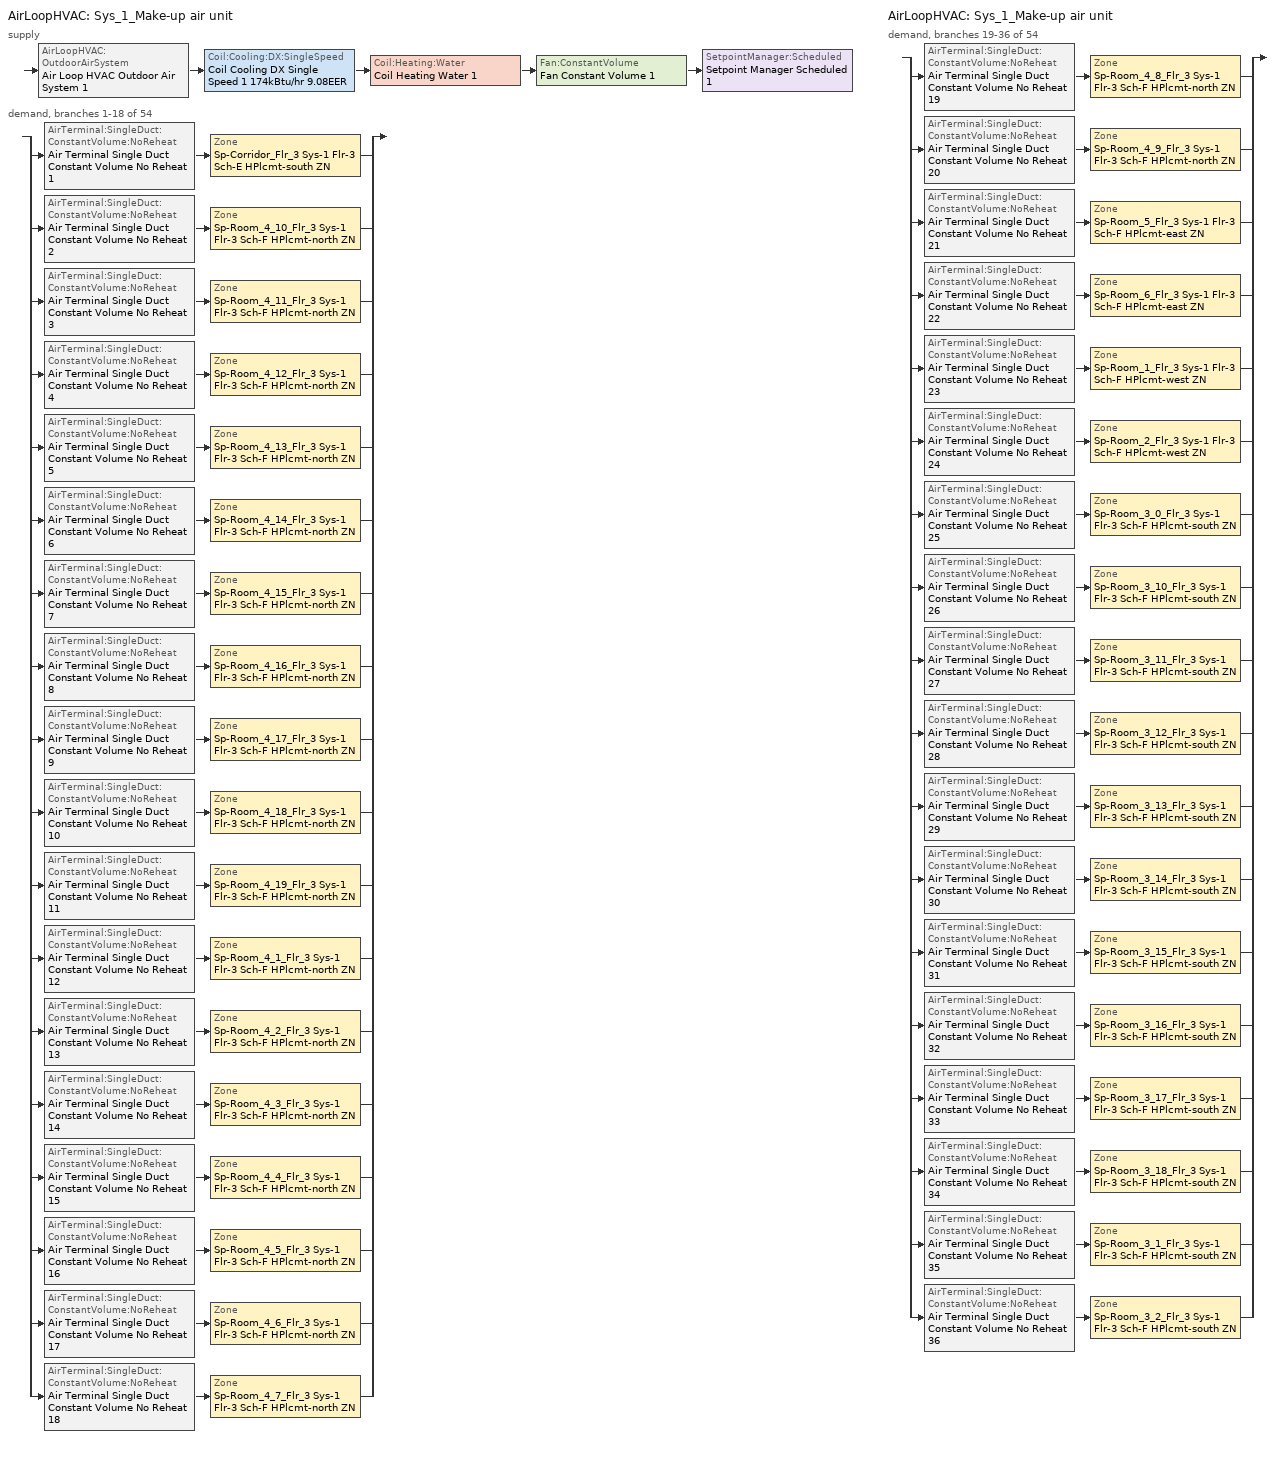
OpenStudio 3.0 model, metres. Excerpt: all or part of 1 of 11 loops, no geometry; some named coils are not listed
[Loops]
AirLoopHVAC 'Sys_1_Make-up air unit'
 supply: AirLoopHVAC:OutdoorAirSystem 'Air Loop HVAC Outdoor Air System 1' > Coil:Cooling:DX:SingleSpeed 'Coil Cooling DX Single Speed 1 174kBtu/hr 9.08EER' > Coil:Heating:Water 'Coil Heating Water 1' > Fan:ConstantVolume 'Fan Constant Volume 1' > SetpointManager:Scheduled 'Setpoint Manager Scheduled 1'
 demand, branches 1-18 of 54: split
  | AirTerminal:SingleDuct:ConstantVolume:NoReheat 'Air Terminal Single Duct Constant Volume No Reheat 1' > Zone 'Sp-Corridor_Flr_3 Sys-1 Flr-3 Sch-E HPlcmt-south ZN'
  | AirTerminal:SingleDuct:ConstantVolume:NoReheat 'Air Terminal Single Duct Constant Volume No Reheat 2' > Zone 'Sp-Room_4_10_Flr_3 Sys-1 Flr-3 Sch-F HPlcmt-north ZN'
  | AirTerminal:SingleDuct:ConstantVolume:NoReheat 'Air Terminal Single Duct Constant Volume No Reheat 3' > Zone 'Sp-Room_4_11_Flr_3 Sys-1 Flr-3 Sch-F HPlcmt-north ZN'
  | AirTerminal:SingleDuct:ConstantVolume:NoReheat 'Air Terminal Single Duct Constant Volume No Reheat 4' > Zone 'Sp-Room_4_12_Flr_3 Sys-1 Flr-3 Sch-F HPlcmt-north ZN'
  | AirTerminal:SingleDuct:ConstantVolume:NoReheat 'Air Terminal Single Duct Constant Volume No Reheat 5' > Zone 'Sp-Room_4_13_Flr_3 Sys-1 Flr-3 Sch-F HPlcmt-north ZN'
  | AirTerminal:SingleDuct:ConstantVolume:NoReheat 'Air Terminal Single Duct Constant Volume No Reheat 6' > Zone 'Sp-Room_4_14_Flr_3 Sys-1 Flr-3 Sch-F HPlcmt-north ZN'
  | AirTerminal:SingleDuct:ConstantVolume:NoReheat 'Air Terminal Single Duct Constant Volume No Reheat 7' > Zone 'Sp-Room_4_15_Flr_3 Sys-1 Flr-3 Sch-F HPlcmt-north ZN'
  | AirTerminal:SingleDuct:ConstantVolume:NoReheat 'Air Terminal Single Duct Constant Volume No Reheat 8' > Zone 'Sp-Room_4_16_Flr_3 Sys-1 Flr-3 Sch-F HPlcmt-north ZN'
  | AirTerminal:SingleDuct:ConstantVolume:NoReheat 'Air Terminal Single Duct Constant Volume No Reheat 9' > Zone 'Sp-Room_4_17_Flr_3 Sys-1 Flr-3 Sch-F HPlcmt-north ZN'
  | AirTerminal:SingleDuct:ConstantVolume:NoReheat 'Air Terminal Single Duct Constant Volume No Reheat 10' > Zone 'Sp-Room_4_18_Flr_3 Sys-1 Flr-3 Sch-F HPlcmt-north ZN'
  | AirTerminal:SingleDuct:ConstantVolume:NoReheat 'Air Terminal Single Duct Constant Volume No Reheat 11' > Zone 'Sp-Room_4_19_Flr_3 Sys-1 Flr-3 Sch-F HPlcmt-north ZN'
  | AirTerminal:SingleDuct:ConstantVolume:NoReheat 'Air Terminal Single Duct Constant Volume No Reheat 12' > Zone 'Sp-Room_4_1_Flr_3 Sys-1 Flr-3 Sch-F HPlcmt-north ZN'
  | AirTerminal:SingleDuct:ConstantVolume:NoReheat 'Air Terminal Single Duct Constant Volume No Reheat 13' > Zone 'Sp-Room_4_2_Flr_3 Sys-1 Flr-3 Sch-F HPlcmt-north ZN'
  | AirTerminal:SingleDuct:ConstantVolume:NoReheat 'Air Terminal Single Duct Constant Volume No Reheat 14' > Zone 'Sp-Room_4_3_Flr_3 Sys-1 Flr-3 Sch-F HPlcmt-north ZN'
  | AirTerminal:SingleDuct:ConstantVolume:NoReheat 'Air Terminal Single Duct Constant Volume No Reheat 15' > Zone 'Sp-Room_4_4_Flr_3 Sys-1 Flr-3 Sch-F HPlcmt-north ZN'
  | AirTerminal:SingleDuct:ConstantVolume:NoReheat 'Air Terminal Single Duct Constant Volume No Reheat 16' > Zone 'Sp-Room_4_5_Flr_3 Sys-1 Flr-3 Sch-F HPlcmt-north ZN'
  | AirTerminal:SingleDuct:ConstantVolume:NoReheat 'Air Terminal Single Duct Constant Volume No Reheat 17' > Zone 'Sp-Room_4_6_Flr_3 Sys-1 Flr-3 Sch-F HPlcmt-north ZN'
  | AirTerminal:SingleDuct:ConstantVolume:NoReheat 'Air Terminal Single Duct Constant Volume No Reheat 18' > Zone 'Sp-Room_4_7_Flr_3 Sys-1 Flr-3 Sch-F HPlcmt-north ZN'
AirLoopHVAC 'Sys_1_Make-up air unit'
 demand, branches 19-36 of 54: split
  | AirTerminal:SingleDuct:ConstantVolume:NoReheat 'Air Terminal Single Duct Constant Volume No Reheat 19' > Zone 'Sp-Room_4_8_Flr_3 Sys-1 Flr-3 Sch-F HPlcmt-north ZN'
  | AirTerminal:SingleDuct:ConstantVolume:NoReheat 'Air Terminal Single Duct Constant Volume No Reheat 20' > Zone 'Sp-Room_4_9_Flr_3 Sys-1 Flr-3 Sch-F HPlcmt-north ZN'
  | AirTerminal:SingleDuct:ConstantVolume:NoReheat 'Air Terminal Single Duct Constant Volume No Reheat 21' > Zone 'Sp-Room_5_Flr_3 Sys-1 Flr-3 Sch-F HPlcmt-east ZN'
  | AirTerminal:SingleDuct:ConstantVolume:NoReheat 'Air Terminal Single Duct Constant Volume No Reheat 22' > Zone 'Sp-Room_6_Flr_3 Sys-1 Flr-3 Sch-F HPlcmt-east ZN'
  | AirTerminal:SingleDuct:ConstantVolume:NoReheat 'Air Terminal Single Duct Constant Volume No Reheat 23' > Zone 'Sp-Room_1_Flr_3 Sys-1 Flr-3 Sch-F HPlcmt-west ZN'
  | AirTerminal:SingleDuct:ConstantVolume:NoReheat 'Air Terminal Single Duct Constant Volume No Reheat 24' > Zone 'Sp-Room_2_Flr_3 Sys-1 Flr-3 Sch-F HPlcmt-west ZN'
  | AirTerminal:SingleDuct:ConstantVolume:NoReheat 'Air Terminal Single Duct Constant Volume No Reheat 25' > Zone 'Sp-Room_3_0_Flr_3 Sys-1 Flr-3 Sch-F HPlcmt-south ZN'
  | AirTerminal:SingleDuct:ConstantVolume:NoReheat 'Air Terminal Single Duct Constant Volume No Reheat 26' > Zone 'Sp-Room_3_10_Flr_3 Sys-1 Flr-3 Sch-F HPlcmt-south ZN'
  | AirTerminal:SingleDuct:ConstantVolume:NoReheat 'Air Terminal Single Duct Constant Volume No Reheat 27' > Zone 'Sp-Room_3_11_Flr_3 Sys-1 Flr-3 Sch-F HPlcmt-south ZN'
  | AirTerminal:SingleDuct:ConstantVolume:NoReheat 'Air Terminal Single Duct Constant Volume No Reheat 28' > Zone 'Sp-Room_3_12_Flr_3 Sys-1 Flr-3 Sch-F HPlcmt-south ZN'
  | AirTerminal:SingleDuct:ConstantVolume:NoReheat 'Air Terminal Single Duct Constant Volume No Reheat 29' > Zone 'Sp-Room_3_13_Flr_3 Sys-1 Flr-3 Sch-F HPlcmt-south ZN'
  | AirTerminal:SingleDuct:ConstantVolume:NoReheat 'Air Terminal Single Duct Constant Volume No Reheat 30' > Zone 'Sp-Room_3_14_Flr_3 Sys-1 Flr-3 Sch-F HPlcmt-south ZN'
  | AirTerminal:SingleDuct:ConstantVolume:NoReheat 'Air Terminal Single Duct Constant Volume No Reheat 31' > Zone 'Sp-Room_3_15_Flr_3 Sys-1 Flr-3 Sch-F HPlcmt-south ZN'
  | AirTerminal:SingleDuct:ConstantVolume:NoReheat 'Air Terminal Single Duct Constant Volume No Reheat 32' > Zone 'Sp-Room_3_16_Flr_3 Sys-1 Flr-3 Sch-F HPlcmt-south ZN'
  | AirTerminal:SingleDuct:ConstantVolume:NoReheat 'Air Terminal Single Duct Constant Volume No Reheat 33' > Zone 'Sp-Room_3_17_Flr_3 Sys-1 Flr-3 Sch-F HPlcmt-south ZN'
  | AirTerminal:SingleDuct:ConstantVolume:NoReheat 'Air Terminal Single Duct Constant Volume No Reheat 34' > Zone 'Sp-Room_3_18_Flr_3 Sys-1 Flr-3 Sch-F HPlcmt-south ZN'
  | AirTerminal:SingleDuct:ConstantVolume:NoReheat 'Air Terminal Single Duct Constant Volume No Reheat 35' > Zone 'Sp-Room_3_1_Flr_3 Sys-1 Flr-3 Sch-F HPlcmt-south ZN'
  | AirTerminal:SingleDuct:ConstantVolume:NoReheat 'Air Terminal Single Duct Constant Volume No Reheat 36' > Zone 'Sp-Room_3_2_Flr_3 Sys-1 Flr-3 Sch-F HPlcmt-south ZN'
[Sizing:Zone] Zone Cooling Design Supply Air Temperature Input Method=SupplyAirTemperature; Zone Cooling Design Supply Air Temperature {C}=13; Zone Cooling Design Supply Air Temperature Difference {deltaC}=11.11; Zone Heating Design Supply Air Temperature Input Method=SupplyAirTemperature; Zone Heating Design Supply Air Temperature {C}=43; Zone Heating Design Supply Air Temperature Difference {deltaC}=11.11; Zone Cooling Design Supply Air Humidity Ratio {kg-H2O/kg-air}=0.0085; Zone Heating Design Supply Air Humidity Ratio {kg-H2O/kg-air}=0.008; Zone Heating Sizing Factor=1.3; Zone Cooling Sizing Factor=1.1; Cooling Design Air Flow Method=DesignDay; Heating Design Air Flow Method=DesignDay; Account for Dedicated Outdoor Air System=No; Dedicated Outdoor Air System Control Strategy=NeutralSupplyAir; Dedicated Outdoor Air Low Setpoint Temperature for Design {C}=autosize; Dedicated Outdoor Air High Setpoint Temperature for Design {C}=autosize
Sp-Corridor_Flr_3 Sys-1 Flr-3 Sch-E HPlcmt-south ZN; Sp-Room_4_10_Flr_3 Sys-1 Flr-3 Sch-F HPlcmt-north ZN; Sp-Room_4_11_Flr_3 Sys-1 Flr-3 Sch-F HPlcmt-north ZN; Sp-Room_4_12_Flr_3 Sys-1 Flr-3 Sch-F HPlcmt-north ZN; Sp-Room_4_13_Flr_3 Sys-1 Flr-3 Sch-F HPlcmt-north ZN; Sp-Room_4_14_Flr_3 Sys-1 Flr-3 Sch-F HPlcmt-north ZN; Sp-Room_4_15_Flr_3 Sys-1 Flr-3 Sch-F HPlcmt-north ZN; Sp-Room_4_16_Flr_3 Sys-1 Flr-3 Sch-F HPlcmt-north ZN; Sp-Room_4_17_Flr_3 Sys-1 Flr-3 Sch-F HPlcmt-north ZN; Sp-Room_4_18_Flr_3 Sys-1 Flr-3 Sch-F HPlcmt-north ZN; Sp-Room_4_19_Flr_3 Sys-1 Flr-3 Sch-F HPlcmt-north ZN; Sp-Room_4_1_Flr_3 Sys-1 Flr-3 Sch-F HPlcmt-north ZN; Sp-Room_4_2_Flr_3 Sys-1 Flr-3 Sch-F HPlcmt-north ZN; Sp-Room_4_3_Flr_3 Sys-1 Flr-3 Sch-F HPlcmt-north ZN; Sp-Room_4_4_Flr_3 Sys-1 Flr-3 Sch-F HPlcmt-north ZN; Sp-Room_4_5_Flr_3 Sys-1 Flr-3 Sch-F HPlcmt-north ZN; Sp-Room_4_6_Flr_3 Sys-1 Flr-3 Sch-F HPlcmt-north ZN; Sp-Room_4_7_Flr_3 Sys-1 Flr-3 Sch-F HPlcmt-north ZN; Sp-Room_4_8_Flr_3 Sys-1 Flr-3 Sch-F HPlcmt-north ZN; Sp-Room_4_9_Flr_3 Sys-1 Flr-3 Sch-F HPlcmt-north ZN; Sp-Room_5_Flr_3 Sys-1 Flr-3 Sch-F HPlcmt-east ZN; Sp-Room_6_Flr_3 Sys-1 Flr-3 Sch-F HPlcmt-east ZN; Sp-Room_1_Flr_3 Sys-1 Flr-3 Sch-F HPlcmt-west ZN; Sp-Room_2_Flr_3 Sys-1 Flr-3 Sch-F HPlcmt-west ZN; Sp-Room_3_0_Flr_3 Sys-1 Flr-3 Sch-F HPlcmt-south ZN; Sp-Room_3_10_Flr_3 Sys-1 Flr-3 Sch-F HPlcmt-south ZN; Sp-Room_3_11_Flr_3 Sys-1 Flr-3 Sch-F HPlcmt-south ZN; Sp-Room_3_12_Flr_3 Sys-1 Flr-3 Sch-F HPlcmt-south ZN; Sp-Room_3_13_Flr_3 Sys-1 Flr-3 Sch-F HPlcmt-south ZN; Sp-Room_3_14_Flr_3 Sys-1 Flr-3 Sch-F HPlcmt-south ZN; Sp-Room_3_15_Flr_3 Sys-1 Flr-3 Sch-F HPlcmt-south ZN; Sp-Room_3_16_Flr_3 Sys-1 Flr-3 Sch-F HPlcmt-south ZN; Sp-Room_3_17_Flr_3 Sys-1 Flr-3 Sch-F HPlcmt-south ZN; Sp-Room_3_18_Flr_3 Sys-1 Flr-3 Sch-F HPlcmt-south ZN; Sp-Room_3_1_Flr_3 Sys-1 Flr-3 Sch-F HPlcmt-south ZN; Sp-Room_3_2_Flr_3 Sys-1 Flr-3 Sch-F HPlcmt-south ZN
[Zone equipment]
Sp-Corridor_Flr_3 Sys-1 Flr-3 Sch-E HPlcmt-south ZN: Sp-Corridor_Flr_3 Sys-1 Flr-3 Sch-E HPlcmt-south ZN PTAC, Zone HVAC Baseboard Convective Water 1, Air Terminal Single Duct Constant Volume No Reheat 1
Sp-Room_4_10_Flr_3 Sys-1 Flr-3 Sch-F HPlcmt-north ZN: Sp-Room_4_10_Flr_3 Sys-1 Flr-3 Sch-F HPlcmt-north ZN PTAC, Zone HVAC Baseboard Convective Water 2, Air Terminal Single Duct Constant Volume No Reheat 2
Sp-Room_4_11_Flr_3 Sys-1 Flr-3 Sch-F HPlcmt-north ZN: Sp-Room_4_11_Flr_3 Sys-1 Flr-3 Sch-F HPlcmt-north ZN PTAC, Zone HVAC Baseboard Convective Water 3, Air Terminal Single Duct Constant Volume No Reheat 3
Sp-Room_4_12_Flr_3 Sys-1 Flr-3 Sch-F HPlcmt-north ZN: Sp-Room_4_12_Flr_3 Sys-1 Flr-3 Sch-F HPlcmt-north ZN PTAC, Zone HVAC Baseboard Convective Water 4, Air Terminal Single Duct Constant Volume No Reheat 4
Sp-Room_4_13_Flr_3 Sys-1 Flr-3 Sch-F HPlcmt-north ZN: Sp-Room_4_13_Flr_3 Sys-1 Flr-3 Sch-F HPlcmt-north ZN PTAC, Zone HVAC Baseboard Convective Water 5, Air Terminal Single Duct Constant Volume No Reheat 5
Sp-Room_4_14_Flr_3 Sys-1 Flr-3 Sch-F HPlcmt-north ZN: Sp-Room_4_14_Flr_3 Sys-1 Flr-3 Sch-F HPlcmt-north ZN PTAC, Zone HVAC Baseboard Convective Water 6, Air Terminal Single Duct Constant Volume No Reheat 6
Sp-Room_4_15_Flr_3 Sys-1 Flr-3 Sch-F HPlcmt-north ZN: Sp-Room_4_15_Flr_3 Sys-1 Flr-3 Sch-F HPlcmt-north ZN PTAC, Zone HVAC Baseboard Convective Water 7, Air Terminal Single Duct Constant Volume No Reheat 7
Sp-Room_4_16_Flr_3 Sys-1 Flr-3 Sch-F HPlcmt-north ZN: Sp-Room_4_16_Flr_3 Sys-1 Flr-3 Sch-F HPlcmt-north ZN PTAC, Zone HVAC Baseboard Convective Water 8, Air Terminal Single Duct Constant Volume No Reheat 8
Sp-Room_4_17_Flr_3 Sys-1 Flr-3 Sch-F HPlcmt-north ZN: Sp-Room_4_17_Flr_3 Sys-1 Flr-3 Sch-F HPlcmt-north ZN PTAC, Zone HVAC Baseboard Convective Water 9, Air Terminal Single Duct Constant Volume No Reheat 9
Sp-Room_4_18_Flr_3 Sys-1 Flr-3 Sch-F HPlcmt-north ZN: Sp-Room_4_18_Flr_3 Sys-1 Flr-3 Sch-F HPlcmt-north ZN PTAC, Zone HVAC Baseboard Convective Water 10, Air Terminal Single Duct Constant Volume No Reheat 10
Sp-Room_4_19_Flr_3 Sys-1 Flr-3 Sch-F HPlcmt-north ZN: Sp-Room_4_19_Flr_3 Sys-1 Flr-3 Sch-F HPlcmt-north ZN PTAC, Zone HVAC Baseboard Convective Water 11, Air Terminal Single Duct Constant Volume No Reheat 11
Sp-Room_4_1_Flr_3 Sys-1 Flr-3 Sch-F HPlcmt-north ZN: Sp-Room_4_1_Flr_3 Sys-1 Flr-3 Sch-F HPlcmt-north ZN PTAC, Zone HVAC Baseboard Convective Water 12, Air Terminal Single Duct Constant Volume No Reheat 12
Sp-Room_4_2_Flr_3 Sys-1 Flr-3 Sch-F HPlcmt-north ZN: Sp-Room_4_2_Flr_3 Sys-1 Flr-3 Sch-F HPlcmt-north ZN PTAC, Zone HVAC Baseboard Convective Water 13, Air Terminal Single Duct Constant Volume No Reheat 13
Sp-Room_4_3_Flr_3 Sys-1 Flr-3 Sch-F HPlcmt-north ZN: Sp-Room_4_3_Flr_3 Sys-1 Flr-3 Sch-F HPlcmt-north ZN PTAC, Zone HVAC Baseboard Convective Water 14, Air Terminal Single Duct Constant Volume No Reheat 14
Sp-Room_4_4_Flr_3 Sys-1 Flr-3 Sch-F HPlcmt-north ZN: Sp-Room_4_4_Flr_3 Sys-1 Flr-3 Sch-F HPlcmt-north ZN PTAC, Zone HVAC Baseboard Convective Water 15, Air Terminal Single Duct Constant Volume No Reheat 15
Sp-Room_4_5_Flr_3 Sys-1 Flr-3 Sch-F HPlcmt-north ZN: Sp-Room_4_5_Flr_3 Sys-1 Flr-3 Sch-F HPlcmt-north ZN PTAC, Zone HVAC Baseboard Convective Water 16, Air Terminal Single Duct Constant Volume No Reheat 16
Sp-Room_4_6_Flr_3 Sys-1 Flr-3 Sch-F HPlcmt-north ZN: Sp-Room_4_6_Flr_3 Sys-1 Flr-3 Sch-F HPlcmt-north ZN PTAC, Zone HVAC Baseboard Convective Water 17, Air Terminal Single Duct Constant Volume No Reheat 17
Sp-Room_4_7_Flr_3 Sys-1 Flr-3 Sch-F HPlcmt-north ZN: Sp-Room_4_7_Flr_3 Sys-1 Flr-3 Sch-F HPlcmt-north ZN PTAC, Zone HVAC Baseboard Convective Water 18, Air Terminal Single Duct Constant Volume No Reheat 18
Sp-Room_4_8_Flr_3 Sys-1 Flr-3 Sch-F HPlcmt-north ZN: Sp-Room_4_8_Flr_3 Sys-1 Flr-3 Sch-F HPlcmt-north ZN PTAC, Zone HVAC Baseboard Convective Water 19, Air Terminal Single Duct Constant Volume No Reheat 19
Sp-Room_4_9_Flr_3 Sys-1 Flr-3 Sch-F HPlcmt-north ZN: Sp-Room_4_9_Flr_3 Sys-1 Flr-3 Sch-F HPlcmt-north ZN PTAC, Zone HVAC Baseboard Convective Water 20, Air Terminal Single Duct Constant Volume No Reheat 20
Sp-Room_5_Flr_3 Sys-1 Flr-3 Sch-F HPlcmt-east ZN: Sp-Room_5_Flr_3 Sys-1 Flr-3 Sch-F HPlcmt-east ZN PTAC, Zone HVAC Baseboard Convective Water 21, Air Terminal Single Duct Constant Volume No Reheat 21
Sp-Room_6_Flr_3 Sys-1 Flr-3 Sch-F HPlcmt-east ZN: Sp-Room_6_Flr_3 Sys-1 Flr-3 Sch-F HPlcmt-east ZN PTAC, Zone HVAC Baseboard Convective Water 22, Air Terminal Single Duct Constant Volume No Reheat 22
Sp-Room_1_Flr_3 Sys-1 Flr-3 Sch-F HPlcmt-west ZN: Sp-Room_1_Flr_3 Sys-1 Flr-3 Sch-F HPlcmt-west ZN PTAC, Zone HVAC Baseboard Convective Water 23, Air Terminal Single Duct Constant Volume No Reheat 23
Sp-Room_2_Flr_3 Sys-1 Flr-3 Sch-F HPlcmt-west ZN: Sp-Room_2_Flr_3 Sys-1 Flr-3 Sch-F HPlcmt-west ZN PTAC, Zone HVAC Baseboard Convective Water 24, Air Terminal Single Duct Constant Volume No Reheat 24
Sp-Room_3_0_Flr_3 Sys-1 Flr-3 Sch-F HPlcmt-south ZN: Sp-Room_3_0_Flr_3 Sys-1 Flr-3 Sch-F HPlcmt-south ZN PTAC, Zone HVAC Baseboard Convective Water 25, Air Terminal Single Duct Constant Volume No Reheat 25
Sp-Room_3_10_Flr_3 Sys-1 Flr-3 Sch-F HPlcmt-south ZN: Sp-Room_3_10_Flr_3 Sys-1 Flr-3 Sch-F HPlcmt-south ZN PTAC, Zone HVAC Baseboard Convective Water 26, Air Terminal Single Duct Constant Volume No Reheat 26
Sp-Room_3_11_Flr_3 Sys-1 Flr-3 Sch-F HPlcmt-south ZN: Sp-Room_3_11_Flr_3 Sys-1 Flr-3 Sch-F HPlcmt-south ZN PTAC, Zone HVAC Baseboard Convective Water 27, Air Terminal Single Duct Constant Volume No Reheat 27
Sp-Room_3_12_Flr_3 Sys-1 Flr-3 Sch-F HPlcmt-south ZN: Sp-Room_3_12_Flr_3 Sys-1 Flr-3 Sch-F HPlcmt-south ZN PTAC, Zone HVAC Baseboard Convective Water 28, Air Terminal Single Duct Constant Volume No Reheat 28
Sp-Room_3_13_Flr_3 Sys-1 Flr-3 Sch-F HPlcmt-south ZN: Sp-Room_3_13_Flr_3 Sys-1 Flr-3 Sch-F HPlcmt-south ZN PTAC, Zone HVAC Baseboard Convective Water 29, Air Terminal Single Duct Constant Volume No Reheat 29
Sp-Room_3_14_Flr_3 Sys-1 Flr-3 Sch-F HPlcmt-south ZN: Sp-Room_3_14_Flr_3 Sys-1 Flr-3 Sch-F HPlcmt-south ZN PTAC, Zone HVAC Baseboard Convective Water 30, Air Terminal Single Duct Constant Volume No Reheat 30
Sp-Room_3_15_Flr_3 Sys-1 Flr-3 Sch-F HPlcmt-south ZN: Sp-Room_3_15_Flr_3 Sys-1 Flr-3 Sch-F HPlcmt-south ZN PTAC, Zone HVAC Baseboard Convective Water 31, Air Terminal Single Duct Constant Volume No Reheat 31
Sp-Room_3_16_Flr_3 Sys-1 Flr-3 Sch-F HPlcmt-south ZN: Sp-Room_3_16_Flr_3 Sys-1 Flr-3 Sch-F HPlcmt-south ZN PTAC, Zone HVAC Baseboard Convective Water 32, Air Terminal Single Duct Constant Volume No Reheat 32
Sp-Room_3_17_Flr_3 Sys-1 Flr-3 Sch-F HPlcmt-south ZN: Sp-Room_3_17_Flr_3 Sys-1 Flr-3 Sch-F HPlcmt-south ZN PTAC, Zone HVAC Baseboard Convective Water 33, Air Terminal Single Duct Constant Volume No Reheat 33
Sp-Room_3_18_Flr_3 Sys-1 Flr-3 Sch-F HPlcmt-south ZN: Sp-Room_3_18_Flr_3 Sys-1 Flr-3 Sch-F HPlcmt-south ZN PTAC, Zone HVAC Baseboard Convective Water 34, Air Terminal Single Duct Constant Volume No Reheat 34
Sp-Room_3_1_Flr_3 Sys-1 Flr-3 Sch-F HPlcmt-south ZN: Sp-Room_3_1_Flr_3 Sys-1 Flr-3 Sch-F HPlcmt-south ZN PTAC, Zone HVAC Baseboard Convective Water 35, Air Terminal Single Duct Constant Volume No Reheat 35
Sp-Room_3_2_Flr_3 Sys-1 Flr-3 Sch-F HPlcmt-south ZN: Sp-Room_3_2_Flr_3 Sys-1 Flr-3 Sch-F HPlcmt-south ZN PTAC, Zone HVAC Baseboard Convective Water 36, Air Terminal Single Duct Constant Volume No Reheat 36
[AirLoopHVAC]
Sys_1_Make-up air unit: Availability Schedule=Sys_1_Make-up air unit Occ Sch; Design Supply Air Flow Rate {m3/s}=AutoSize
[Sizing:System]
Sys_1_Make-up air unit: Type of Load to Size On=VentilationRequirement; Design Outdoor Air Flow Rate {m3/s}=Autosize; Central Heating Maximum System Air Flow Ratio=1; Preheat Design Temperature {C}=7; Preheat Design Humidity Ratio {kg-H2O/kg-Air}=0.008; Precool Design Temperature {C}=13; Precool Design Humidity Ratio {kg-H2O/kg-Air}=0.008; Central Cooling Design Supply Air Temperature {C}=13; Central Heating Design Supply Air Temperature {C}=43; Sizing Option=NonCoincident; 100% Outdoor Air in Cooling=Yes; 100% Outdoor Air in Heating=Yes; Central Cooling Design Supply Air Humidity Ratio {kg-H2O/kg-Air}=0.0085; Central Heating Design Supply Air Humidity Ratio {kg-H2O/kg-Air}=0.008; Cooling Design Air Flow Method=DesignDay; Cooling Design Air Flow Rate {m3/s}=0; Heating Design Air Flow Method=DesignDay; Heating Design Air Flow Rate {m3/s}=0; System Outdoor Air Method=ZoneSum; Zone Maximum Outdoor Air Fraction=1; Cooling Supply Air Flow Rate Per Floor Area {m3/s-m2}=0.00996765; Cooling Fraction of Autosized Cooling Supply Air Flow Rate=1; Cooling Supply Air Flow Rate Per Unit Cooling Capacity {m3/s-W}=3.94755e-05; Heating Supply Air Flow Rate Per Floor Area {m3/s-m2}=0.00996765; Heating Fraction of Autosized Heating Supply Air Flow Rate=1; Heating Fraction of Autosized Cooling Supply Air Flow Rate=1; Heating Supply Air Flow Rate Per Unit Heating Capacity {m3/s-W}=3.15882e-05; Cooling Design Capacity Method=CoolingDesignCapacity; Cooling Design Capacity {W}=autosize; Cooling Design Capacity Per Floor Area {W/m2}=234.7; Fraction of Autosized Cooling Design Capacity=1; Heating Design Capacity Method=HeatingDesignCapacity; Heating Design Capacity {W}=autosize; Heating Design Capacity Per Floor Area {W/m2}=157; Fraction of Autosized Heating Design Capacity=1; Central Cooling Capacity Control Method=OnOff
[Fan:ConstantVolume] Availability Schedule=Always On Discrete; Fan Total Efficiency=0.39975; Pressure Rise {Pa}=640; Maximum Flow Rate {m3/s}=AutoSize; Motor Efficiency=0.615
Fan Constant Volume 1; Fan Constant Volume 2; Fan Constant Volume 3; Fan Constant Volume 4; Fan Constant Volume 5; Fan Constant Volume 6; Fan Constant Volume 7; Fan Constant Volume 8; Fan Constant Volume 9; Fan Constant Volume 10; Fan Constant Volume 11; Fan Constant Volume 12; Fan Constant Volume 13; Fan Constant Volume 14; Fan Constant Volume 15; Fan Constant Volume 16; Fan Constant Volume 17; Fan Constant Volume 18; Fan Constant Volume 19; Fan Constant Volume 20; Fan Constant Volume 21; Fan Constant Volume 22; Fan Constant Volume 23; Fan Constant Volume 24; Fan Constant Volume 25; Fan Constant Volume 26; Fan Constant Volume 27; Fan Constant Volume 28; Fan Constant Volume 29; Fan Constant Volume 30; Fan Constant Volume 31; Fan Constant Volume 32; Fan Constant Volume 33; Fan Constant Volume 34; Fan Constant Volume 35; Fan Constant Volume 36; Fan Constant Volume 37
[Coil:Cooling:DX:SingleSpeed] Availability Schedule=Always On Discrete; Rated Total Cooling Capacity {W}=autosize; Rated Sensible Heat Ratio=autosize; Rated Air Flow Rate {m3/s}=autosize; Rated Evaporator Fan Power Per Volume Flow Rate {W/(m3/s)}=773.3; Total Cooling Capacity Function of Temperature Curve=DXCOOL-NECB2011-REF-CAPFT; Total Cooling Capacity Function of Flow Fraction Curve=DXCOOL-NECB2011-REF-CAPFFLOW; Energy Input Ratio Function of Temperature Curve=DXCOOL-NECB2011-REF-COOLEIRFT; Energy Input Ratio Function of Flow Fraction Curve=DXCOOL-NECB2011-REF-COOLEIRFFLOW; Part Load Fraction Correlation Curve=DXCOOL-NECB2011-REF-COOLPLFFPLR; Condenser Type=AirCooled; Evaporative Condenser Effectiveness=0; Evaporative Condenser Air Flow Rate {m3/s}=Autosize; Evaporative Condenser Pump Rated Power Consumption {W}=Autosize; Crankcase Heater Capacity {W}=0; Maximum Outdoor Dry-Bulb Temperature for Crankcase Heater Operation {C}=0; Basin Heater Capacity {W/K}=0; Basin Heater Setpoint Temperature {C}=10
Name | Rated COP {W/W}
Coil Cooling DX Single Speed 1 174kBtu/hr 9.08EER | 3.15956
Coil Cooling DX Single Speed 2 32kBtu/hr 9.3EER; Coil Cooling DX Single Speed 22 18kBtu/hr 9.3EER; Coil Cooling DX Single Speed 23 18kBtu/hr 9.3EER; Coil Cooling DX Single Speed 24 19kBtu/hr 9.3EER; Coil Cooling DX Single Speed 25 19kBtu/hr 9.3EER | 3.23448
Coil Cooling DX Single Speed 3 3kBtu/hr 11.0EER; Coil Cooling DX Single Speed 4 3kBtu/hr 11.0EER; Coil Cooling DX Single Speed 5 3kBtu/hr 11.0EER; Coil Cooling DX Single Speed 6 3kBtu/hr 11.0EER; Coil Cooling DX Single Speed 7 3kBtu/hr 11.0EER; Coil Cooling DX Single Speed 8 3kBtu/hr 11.0EER; Coil Cooling DX Single Speed 9 3kBtu/hr 11.0EER; Coil Cooling DX Single Speed 10 3kBtu/hr 11.0EER; Coil Cooling DX Single Speed 11 3kBtu/hr 11.0EER; Coil Cooling DX Single Speed 12 3kBtu/hr 11.0EER; Coil Cooling DX Single Speed 13 3kBtu/hr 11.0EER; Coil Cooling DX Single Speed 14 3kBtu/hr 11.0EER; Coil Cooling DX Single Speed 15 3kBtu/hr 11.0EER; Coil Cooling DX Single Speed 16 3kBtu/hr 11.0EER; Coil Cooling DX Single Speed 17 3kBtu/hr 11.0EER; Coil Cooling DX Single Speed 18 3kBtu/hr 11.0EER; Coil Cooling DX Single Speed 19 3kBtu/hr 11.0EER; Coil Cooling DX Single Speed 20 3kBtu/hr 11.0EER; Coil Cooling DX Single Speed 21 3kBtu/hr 11.0EER; Coil Cooling DX Single Speed 26 5kBtu/hr 11.0EER; Coil Cooling DX Single Speed 27 5kBtu/hr 11.0EER; Coil Cooling DX Single Speed 28 5kBtu/hr 11.0EER; Coil Cooling DX Single Speed 29 5kBtu/hr 11.0EER; Coil Cooling DX Single Speed 30 5kBtu/hr 11.0EER; Coil Cooling DX Single Speed 31 5kBtu/hr 11.0EER; Coil Cooling DX Single Speed 32 5kBtu/hr 11.0EER; Coil Cooling DX Single Speed 33 5kBtu/hr 11.0EER; Coil Cooling DX Single Speed 34 5kBtu/hr 11.0EER; Coil Cooling DX Single Speed 35 5kBtu/hr 11.0EER; Coil Cooling DX Single Speed 36 5kBtu/hr 11.0EER; Coil Cooling DX Single Speed 37 5kBtu/hr 11.0EER | 3.80183
[Controller:OutdoorAir]
Controller Outdoor Air 1: Minimum Outdoor Air Flow Rate {m3/s}=autosize; Maximum Outdoor Air Flow Rate {m3/s}=Autosize; Economizer Control Type=DifferentialEnthalpy; Economizer Control Action Type=ModulateFlow; Lockout Type=NoLockout; Minimum Limit Type=FixedMinimum; Minimum Outdoor Air Schedule=Sys_1_Make-up air unit Occ Sch; Controller Mechanical Ventilation=Controller Mechanical Ventilation 1; High Humidity Control=No; Heat Recovery Bypass Control Type=BypassWhenWithinEconomizerLimits
[Controller:MechanicalVentilation]
Controller Mechanical Ventilation 1: Availability Schedule=Always On Discrete; System Outdoor Air Method=ZoneSum
[AirLoopHVAC:OutdoorAirSystem]
Air Loop HVAC Outdoor Air System 1: Controller=Controller Outdoor Air 1
[SetpointManager:Scheduled]
Setpoint Manager Scheduled 1: Control Variable=Temperature; Schedule=Makeup-Air Unit Supply Air Temp
[Coil:Heating:Electric] Availability Schedule=ON_OFF_ALWAYS_OFF
Coil Heating Electric 1; Coil Heating Electric 2; Coil Heating Electric 3; Coil Heating Electric 4; Coil Heating Electric 5; Coil Heating Electric 6; Coil Heating Electric 7; Coil Heating Electric 8; Coil Heating Electric 9; Coil Heating Electric 10; Coil Heating Electric 11; Coil Heating Electric 12; Coil Heating Electric 13; Coil Heating Electric 14; Coil Heating Electric 15; Coil Heating Electric 16; Coil Heating Electric 17; Coil Heating Electric 18; Coil Heating Electric 19; Coil Heating Electric 20; Coil Heating Electric 21; Coil Heating Electric 22; Coil Heating Electric 23; Coil Heating Electric 24; Coil Heating Electric 25; Coil Heating Electric 26; Coil Heating Electric 27; Coil Heating Electric 28; Coil Heating Electric 29; Coil Heating Electric 30; Coil Heating Electric 31; Coil Heating Electric 32; Coil Heating Electric 33; Coil Heating Electric 34; Coil Heating Electric 35; Coil Heating Electric 36
[ZoneHVAC:PackagedTerminalAirConditioner] Availability Schedule=Always On Discrete; Supply Air Flow Rate During Cooling Operation {m3/s}=Autosize; Supply Air Flow Rate During Heating Operation {m3/s}=Autosize; Supply Air Flow Rate When No Cooling or Heating is Needed {m3/s}=Autosize; Outdoor Air Flow Rate During Cooling Operation {m3/s}=1e-05; Outdoor Air Flow Rate During Heating Operation {m3/s}=1e-05; Outdoor Air Flow Rate When No Cooling or Heating is Needed {m3/s}=1e-05; Fan Placement=DrawThrough
Name | Supply Air Fan | Heating Coil | Cooling Coil
Sp-Corridor_Flr_3 Sys-1 Flr-3 Sch-E HPlcmt-south ZN PTAC | Fan Constant Volume 2 | Coil Heating Electric 1 | Coil Cooling DX Single Speed 2 32kBtu/hr 9.3EER
Sp-Room_4_10_Flr_3 Sys-1 Flr-3 Sch-F HPlcmt-north ZN PTAC | Fan Constant Volume 3 | Coil Heating Electric 2 | Coil Cooling DX Single Speed 3 3kBtu/hr 11.0EER
Sp-Room_4_11_Flr_3 Sys-1 Flr-3 Sch-F HPlcmt-north ZN PTAC | Fan Constant Volume 4 | Coil Heating Electric 3 | Coil Cooling DX Single Speed 4 3kBtu/hr 11.0EER
Sp-Room_4_12_Flr_3 Sys-1 Flr-3 Sch-F HPlcmt-north ZN PTAC | Fan Constant Volume 5 | Coil Heating Electric 4 | Coil Cooling DX Single Speed 5 3kBtu/hr 11.0EER
Sp-Room_4_13_Flr_3 Sys-1 Flr-3 Sch-F HPlcmt-north ZN PTAC | Fan Constant Volume 6 | Coil Heating Electric 5 | Coil Cooling DX Single Speed 6 3kBtu/hr 11.0EER
Sp-Room_4_14_Flr_3 Sys-1 Flr-3 Sch-F HPlcmt-north ZN PTAC | Fan Constant Volume 7 | Coil Heating Electric 6 | Coil Cooling DX Single Speed 7 3kBtu/hr 11.0EER
Sp-Room_4_15_Flr_3 Sys-1 Flr-3 Sch-F HPlcmt-north ZN PTAC | Fan Constant Volume 8 | Coil Heating Electric 7 | Coil Cooling DX Single Speed 8 3kBtu/hr 11.0EER
Sp-Room_4_16_Flr_3 Sys-1 Flr-3 Sch-F HPlcmt-north ZN PTAC | Fan Constant Volume 9 | Coil Heating Electric 8 | Coil Cooling DX Single Speed 9 3kBtu/hr 11.0EER
Sp-Room_4_17_Flr_3 Sys-1 Flr-3 Sch-F HPlcmt-north ZN PTAC | Fan Constant Volume 10 | Coil Heating Electric 9 | Coil Cooling DX Single Speed 10 3kBtu/hr 11.0EER
Sp-Room_4_18_Flr_3 Sys-1 Flr-3 Sch-F HPlcmt-north ZN PTAC | Fan Constant Volume 11 | Coil Heating Electric 10 | Coil Cooling DX Single Speed 11 3kBtu/hr 11.0EER
Sp-Room_4_19_Flr_3 Sys-1 Flr-3 Sch-F HPlcmt-north ZN PTAC | Fan Constant Volume 12 | Coil Heating Electric 11 | Coil Cooling DX Single Speed 12 3kBtu/hr 11.0EER
Sp-Room_4_1_Flr_3 Sys-1 Flr-3 Sch-F HPlcmt-north ZN PTAC | Fan Constant Volume 13 | Coil Heating Electric 12 | Coil Cooling DX Single Speed 13 3kBtu/hr 11.0EER
Sp-Room_4_2_Flr_3 Sys-1 Flr-3 Sch-F HPlcmt-north ZN PTAC | Fan Constant Volume 14 | Coil Heating Electric 13 | Coil Cooling DX Single Speed 14 3kBtu/hr 11.0EER
Sp-Room_4_3_Flr_3 Sys-1 Flr-3 Sch-F HPlcmt-north ZN PTAC | Fan Constant Volume 15 | Coil Heating Electric 14 | Coil Cooling DX Single Speed 15 3kBtu/hr 11.0EER
Sp-Room_4_4_Flr_3 Sys-1 Flr-3 Sch-F HPlcmt-north ZN PTAC | Fan Constant Volume 16 | Coil Heating Electric 15 | Coil Cooling DX Single Speed 16 3kBtu/hr 11.0EER
Sp-Room_4_5_Flr_3 Sys-1 Flr-3 Sch-F HPlcmt-north ZN PTAC | Fan Constant Volume 17 | Coil Heating Electric 16 | Coil Cooling DX Single Speed 17 3kBtu/hr 11.0EER
Sp-Room_4_6_Flr_3 Sys-1 Flr-3 Sch-F HPlcmt-north ZN PTAC | Fan Constant Volume 18 | Coil Heating Electric 17 | Coil Cooling DX Single Speed 18 3kBtu/hr 11.0EER
Sp-Room_4_7_Flr_3 Sys-1 Flr-3 Sch-F HPlcmt-north ZN PTAC | Fan Constant Volume 19 | Coil Heating Electric 18 | Coil Cooling DX Single Speed 19 3kBtu/hr 11.0EER
Sp-Room_4_8_Flr_3 Sys-1 Flr-3 Sch-F HPlcmt-north ZN PTAC | Fan Constant Volume 20 | Coil Heating Electric 19 | Coil Cooling DX Single Speed 20 3kBtu/hr 11.0EER
Sp-Room_4_9_Flr_3 Sys-1 Flr-3 Sch-F HPlcmt-north ZN PTAC | Fan Constant Volume 21 | Coil Heating Electric 20 | Coil Cooling DX Single Speed 21 3kBtu/hr 11.0EER
Sp-Room_5_Flr_3 Sys-1 Flr-3 Sch-F HPlcmt-east ZN PTAC | Fan Constant Volume 22 | Coil Heating Electric 21 | Coil Cooling DX Single Speed 22 18kBtu/hr 9.3EER
Sp-Room_6_Flr_3 Sys-1 Flr-3 Sch-F HPlcmt-east ZN PTAC | Fan Constant Volume 23 | Coil Heating Electric 22 | Coil Cooling DX Single Speed 23 18kBtu/hr 9.3EER
Sp-Room_1_Flr_3 Sys-1 Flr-3 Sch-F HPlcmt-west ZN PTAC | Fan Constant Volume 24 | Coil Heating Electric 23 | Coil Cooling DX Single Speed 24 19kBtu/hr 9.3EER
Sp-Room_2_Flr_3 Sys-1 Flr-3 Sch-F HPlcmt-west ZN PTAC | Fan Constant Volume 25 | Coil Heating Electric 24 | Coil Cooling DX Single Speed 25 19kBtu/hr 9.3EER
Sp-Room_3_0_Flr_3 Sys-1 Flr-3 Sch-F HPlcmt-south ZN PTAC | Fan Constant Volume 26 | Coil Heating Electric 25 | Coil Cooling DX Single Speed 26 5kBtu/hr 11.0EER
Sp-Room_3_10_Flr_3 Sys-1 Flr-3 Sch-F HPlcmt-south ZN PTAC | Fan Constant Volume 27 | Coil Heating Electric 26 | Coil Cooling DX Single Speed 27 5kBtu/hr 11.0EER
Sp-Room_3_11_Flr_3 Sys-1 Flr-3 Sch-F HPlcmt-south ZN PTAC | Fan Constant Volume 28 | Coil Heating Electric 27 | Coil Cooling DX Single Speed 28 5kBtu/hr 11.0EER
Sp-Room_3_12_Flr_3 Sys-1 Flr-3 Sch-F HPlcmt-south ZN PTAC | Fan Constant Volume 29 | Coil Heating Electric 28 | Coil Cooling DX Single Speed 29 5kBtu/hr 11.0EER
Sp-Room_3_13_Flr_3 Sys-1 Flr-3 Sch-F HPlcmt-south ZN PTAC | Fan Constant Volume 30 | Coil Heating Electric 29 | Coil Cooling DX Single Speed 30 5kBtu/hr 11.0EER
Sp-Room_3_14_Flr_3 Sys-1 Flr-3 Sch-F HPlcmt-south ZN PTAC | Fan Constant Volume 31 | Coil Heating Electric 30 | Coil Cooling DX Single Speed 31 5kBtu/hr 11.0EER
Sp-Room_3_15_Flr_3 Sys-1 Flr-3 Sch-F HPlcmt-south ZN PTAC | Fan Constant Volume 32 | Coil Heating Electric 31 | Coil Cooling DX Single Speed 32 5kBtu/hr 11.0EER
Sp-Room_3_16_Flr_3 Sys-1 Flr-3 Sch-F HPlcmt-south ZN PTAC | Fan Constant Volume 33 | Coil Heating Electric 32 | Coil Cooling DX Single Speed 33 5kBtu/hr 11.0EER
Sp-Room_3_17_Flr_3 Sys-1 Flr-3 Sch-F HPlcmt-south ZN PTAC | Fan Constant Volume 34 | Coil Heating Electric 33 | Coil Cooling DX Single Speed 34 5kBtu/hr 11.0EER
Sp-Room_3_18_Flr_3 Sys-1 Flr-3 Sch-F HPlcmt-south ZN PTAC | Fan Constant Volume 35 | Coil Heating Electric 34 | Coil Cooling DX Single Speed 35 5kBtu/hr 11.0EER
Sp-Room_3_1_Flr_3 Sys-1 Flr-3 Sch-F HPlcmt-south ZN PTAC | Fan Constant Volume 36 | Coil Heating Electric 35 | Coil Cooling DX Single Speed 36 5kBtu/hr 11.0EER
Sp-Room_3_2_Flr_3 Sys-1 Flr-3 Sch-F HPlcmt-south ZN PTAC | Fan Constant Volume 37 | Coil Heating Electric 36 | Coil Cooling DX Single Speed 37 5kBtu/hr 11.0EER
[AirTerminal:SingleDuct:ConstantVolume:NoReheat] Availability Schedule=Always On Discrete; Maximum Air Flow Rate {m3/s}=AutoSize
Air Terminal Single Duct Constant Volume No Reheat 1; Air Terminal Single Duct Constant Volume No Reheat 2; Air Terminal Single Duct Constant Volume No Reheat 3; Air Terminal Single Duct Constant Volume No Reheat 4; Air Terminal Single Duct Constant Volume No Reheat 5; Air Terminal Single Duct Constant Volume No Reheat 6; Air Terminal Single Duct Constant Volume No Reheat 7; Air Terminal Single Duct Constant Volume No Reheat 8; Air Terminal Single Duct Constant Volume No Reheat 9; Air Terminal Single Duct Constant Volume No Reheat 10; Air Terminal Single Duct Constant Volume No Reheat 11; Air Terminal Single Duct Constant Volume No Reheat 12; Air Terminal Single Duct Constant Volume No Reheat 13; Air Terminal Single Duct Constant Volume No Reheat 14; Air Terminal Single Duct Constant Volume No Reheat 15; Air Terminal Single Duct Constant Volume No Reheat 16; Air Terminal Single Duct Constant Volume No Reheat 17; Air Terminal Single Duct Constant Volume No Reheat 18; Air Terminal Single Duct Constant Volume No Reheat 19; Air Terminal Single Duct Constant Volume No Reheat 20; Air Terminal Single Duct Constant Volume No Reheat 21; Air Terminal Single Duct Constant Volume No Reheat 22; Air Terminal Single Duct Constant Volume No Reheat 23; Air Terminal Single Duct Constant Volume No Reheat 24; Air Terminal Single Duct Constant Volume No Reheat 25; Air Terminal Single Duct Constant Volume No Reheat 26; Air Terminal Single Duct Constant Volume No Reheat 27; Air Terminal Single Duct Constant Volume No Reheat 28; Air Terminal Single Duct Constant Volume No Reheat 29; Air Terminal Single Duct Constant Volume No Reheat 30; Air Terminal Single Duct Constant Volume No Reheat 31; Air Terminal Single Duct Constant Volume No Reheat 32; Air Terminal Single Duct Constant Volume No Reheat 33; Air Terminal Single Duct Constant Volume No Reheat 34; Air Terminal Single Duct Constant Volume No Reheat 35; Air Terminal Single Duct Constant Volume No Reheat 36
[Schedule:Constant]
Always On Discrete: Value=1
[Schedule:Ruleset]
Name | Default Day Schedule | Summer Design Day Schedule | Winter Design Day Schedule
ON_OFF_ALWAYS_OFF | Schedule Day 3
Makeup-Air Unit Supply Air Temp | Makeup Air Unit Supply Air Temp Default
Sys_1_Make-up air unit Occ Sch | Sys_1_Make-up air unit Occ Sch Default | Sys_1_Make-up air unit Occ Sch Summer Design Day | Sys_1_Make-up air unit Occ Sch Winter Design Day
[Schedule:Day]
Schedule Day 3; wkdON_OFF_ALWAYS_OFF 1; satON_OFF_ALWAYS_OFF 1; sunON_OFF_ALWAYS_OFF 1: 1, 0, 0, 2, 0, 0, 3, 0, 0, 4, 0, 0, 5, 0, 0, 6, 0, 0, 7, 0, 0, 8, 0, 0, 9, 0, 0, 10, 0, 0, 11, 0, 0, 12, 0, 0, 13, 0, 0, 14, 0, 0, 15, 0, 0, 16, 0, 0, 17, 0, 0, 18, 0, 0, 19, 0, 0, 20, 0, 0, 21, 0, 0, 22, 0, 0, 23, 0, 0, 24, 0, 0
Makeup Air Unit Supply Air Temp Default: 24, 0, 20
Sys_1_Make-up air unit Occ Sch Default; Sys_1_Make-up air unit Occ Sch Winter Design Day; Sys_1_Make-up air unit Occ Sch Summer Design Day: 24, 0, 1
Sys_1_Make-up air unit Occ Sch Sunday: 10, 0, 1, 16, 0, 0, 24, 0, 1
[Schedule:Rule] Date Specification Type=DateRange; Start Month=1; Start Day=1; End Month=12; End Day=31
Name | Schedule Ruleset | Rule Order | Day Schedule | Apply Sunday | Apply Monday | Apply Tuesday | Apply Wednesday | Apply Thursday | Apply Friday | Apply Saturday
wkdON_OFF_ALWAYS_OFF rule | ON_OFF_ALWAYS_OFF | 2 | wkdON_OFF_ALWAYS_OFF 1 | No | Yes | Yes | Yes | Yes | Yes | No
satON_OFF_ALWAYS_OFFrule | ON_OFF_ALWAYS_OFF | 1 | satON_OFF_ALWAYS_OFF 1 | No | No | No | No | No | No | Yes
sunON_OFF_ALWAYS_OFFrule | ON_OFF_ALWAYS_OFF | 0 | sunON_OFF_ALWAYS_OFF 1 | Yes | No | No | No | No | No | No
Sys_1_Make-up air unit Occ Sch Sunday Rule | Sys_1_Make-up air unit Occ Sch | 0 | Sys_1_Make-up air unit Occ Sch Sunday | Yes |  |  |  |  |  | Yes
[Curve:Biquadratic] Minimum Value of x=13; Maximum Value of x=24; Minimum Value of y=24; Maximum Value of y=46
Name | Coefficient1 Constant | Coefficient2 x | Coefficient3 x**2 | Coefficient4 y | Coefficient5 y**2 | Coefficient6 x*y
DXCOOL-NECB2011-REF-CAPFT | 0.867905 | 0.0142459 | 0.00055436 | -0.0075575 | 3.3e-05 | -0.0001918
DXCOOL-NECB2011-REF-COOLEIRFT | 0.116936 | 0.0284933 | -0.0004112 | 0.0214108 | 0.00016103 | -0.0006791
[Curve:Quadratic] Coefficient1 Constant=1; Coefficient2 x=0; Coefficient3 x**2=0; Minimum Value of x=0; Maximum Value of x=1
DXCOOL-NECB2011-REF-CAPFFLOW; DXCOOL-NECB2011-REF-COOLEIRFFLOW
[Curve:Cubic]
DXCOOL-NECB2011-REF-COOLPLFFPLR: Coefficient1 Constant=0.0277; Coefficient2 x=4.9151; Coefficient3 x**2=-8.184; Coefficient4 x**3=4.2702; Minimum Value of x=0.7; Maximum Value of x=1
